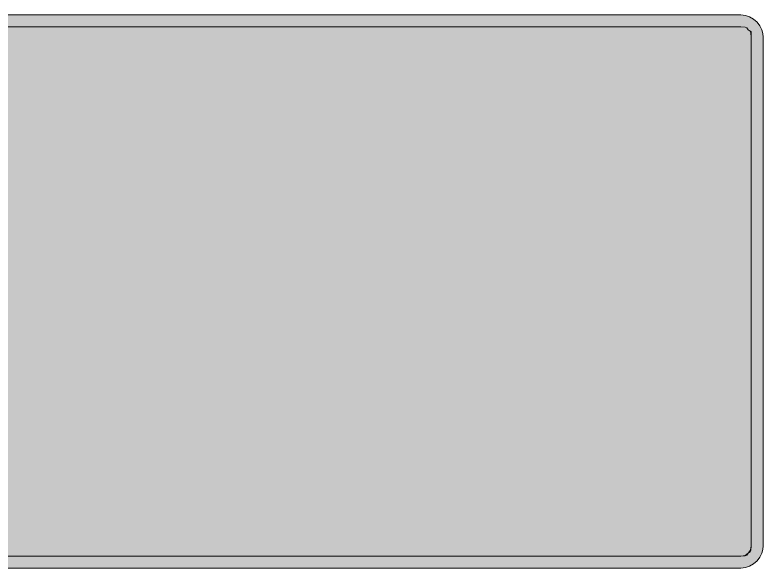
# Model space of a CAD drawing. Header units: metres. Extents: x 14 to 555, y 81 to 193.
# Drawn here: x 402.3 to 554.9, y 80.6 to 193.4 of the extents above; entities that cross this region are included whole.
import ezdxf

# ---------------------------------------------------------------- set-up
doc = ezdxf.new("R2010")
doc.units = ezdxf.units.M
doc.layers.add('FILL_BLACK_000000', color=7, linetype='Continuous', true_color=0x000000)
doc.layers.add('FILL_PINK_E1E1E1', color=7, linetype='Continuous', true_color=0xe1e1e1)

msp = doc.modelspace()

# ---------------------------------------------------------------- hatches: boundary and pattern name
at = {"layer": 'FILL_BLACK_000000', "true_color": 0x000000}
h = msp.add_hatch(color=7, dxfattribs=at)
h.dxf.hatch_style = 1
h.paths.add_polyline_path([(551.25, 193.27), (552.11, 192.97), (552.92, 192.49), (553.65, 191.88), (554.22, 191.16), (554.59, 190.38), (554.79, 189.6), (554.85, 188.88), (554.85, 85.08), (554.79, 84.36), (554.59, 83.58), (554.22, 82.8), (553.65, 82.08), (552.92, 81.47), (552.11, 80.99), (551.25, 80.69), (550.35, 80.58), (18.45, 80.58), (17.55, 80.69), (16.69, 80.99), (15.88, 81.47), (15.15, 82.08), (14.58, 82.8), (14.21, 83.58), (14.01, 84.36), (13.95, 85.08), (13.95, 188.88), (13.99, 189.63), (14.25, 190.38), (14.7, 191.24), (15.15, 191.88), (16.65, 193.08), (18.45, 193.38), (550.35, 193.38), (551.25, 193.27)])
h.paths.add_polyline_path([(17.23, 190.73), (16.95, 190.38), (16.56, 190.1), (16.27, 189.74), (16.11, 189.33), (16.05, 188.88), (16.05, 85.08), (16.11, 84.63), (16.27, 84.22), (16.56, 83.86), (16.95, 83.58), (17.23, 83.23), (17.59, 83.05), (18.45, 82.98), (550.35, 82.98), (551.21, 83.05), (551.57, 83.23), (551.85, 83.58), (552.2, 83.86), (552.37, 84.22), (552.45, 85.08), (552.45, 188.88), (552.45, 189.78), (552.4, 189.96), (552.26, 190.08), (551.85, 190.38), (551.57, 190.73), (551.21, 190.9), (550.35, 190.98), (18.45, 190.98), (17.59, 190.9), (17.23, 190.73)], flags=16)
at = {"layer": 'FILL_PINK_E1E1E1', "true_color": 0xe1e1e1}
h = msp.add_hatch(color=7, dxfattribs=at)
h.dxf.hatch_style = 1
h.paths.add_polyline_path([(18.45, 82.98), (17.59, 83.05), (17.23, 83.23), (16.95, 83.58), (16.56, 83.86), (16.27, 84.22), (16.11, 84.63), (16.05, 85.08), (16.05, 188.88), (16.35, 189.78), (16.95, 190.38), (17, 190.56), (17.14, 190.68), (17.55, 190.98), (18.45, 190.98), (550.35, 190.98), (551.21, 190.9), (551.57, 190.73), (551.85, 190.38), (552.2, 190.1), (552.37, 189.74), (552.45, 188.88), (552.45, 85.08), (552.29, 84.25), (551.85, 83.58), (551.18, 83.14), (550.35, 82.98), (18.45, 82.98)])

# ---------------------------------------------------------------- linework, layer by layer
at = {"layer": 'FILL_BLACK_000000', "lineweight": 0, "true_color": 0x000000}
for points in [[(18.45, 193.38), (550.35, 193.38), (551.25, 193.27), (552.11, 192.97), (552.92, 192.49), (553.65, 191.88), (554.22, 191.16), (554.59, 190.38), (554.79, 189.6), (554.85, 188.88), (554.85, 85.08), (554.79, 84.36), (554.59, 83.58), (554.22, 82.8), (553.65, 82.08), (552.92, 81.47), (552.11, 80.99), (551.25, 80.69), (550.35, 80.58), (18.45, 80.58)], [(18.45, 82.98), (550.35, 82.98), (551.21, 83.05), (551.57, 83.23), (551.85, 83.58), (552.2, 83.86), (552.37, 84.22), (552.45, 85.08), (552.45, 188.88), (552.45, 189.78), (552.4, 189.96), (552.26, 190.08), (551.85, 190.38), (551.57, 190.73), (551.21, 190.9), (550.35, 190.98), (18.45, 190.98)]]:
    msp.add_lwpolyline(points, dxfattribs=at)
at = {"layer": 'FILL_PINK_E1E1E1', "lineweight": 0, "true_color": 0xe1e1e1}
msp.add_lwpolyline([(18.45, 190.98), (550.35, 190.98), (551.21, 190.9), (551.57, 190.73), (551.85, 190.38), (552.2, 190.1), (552.37, 189.74), (552.45, 188.88), (552.45, 85.08), (552.29, 84.25), (551.85, 83.58), (551.18, 83.14), (550.35, 82.98), (18.45, 82.98)], dxfattribs=at)

doc.saveas('drawing.dxf')
